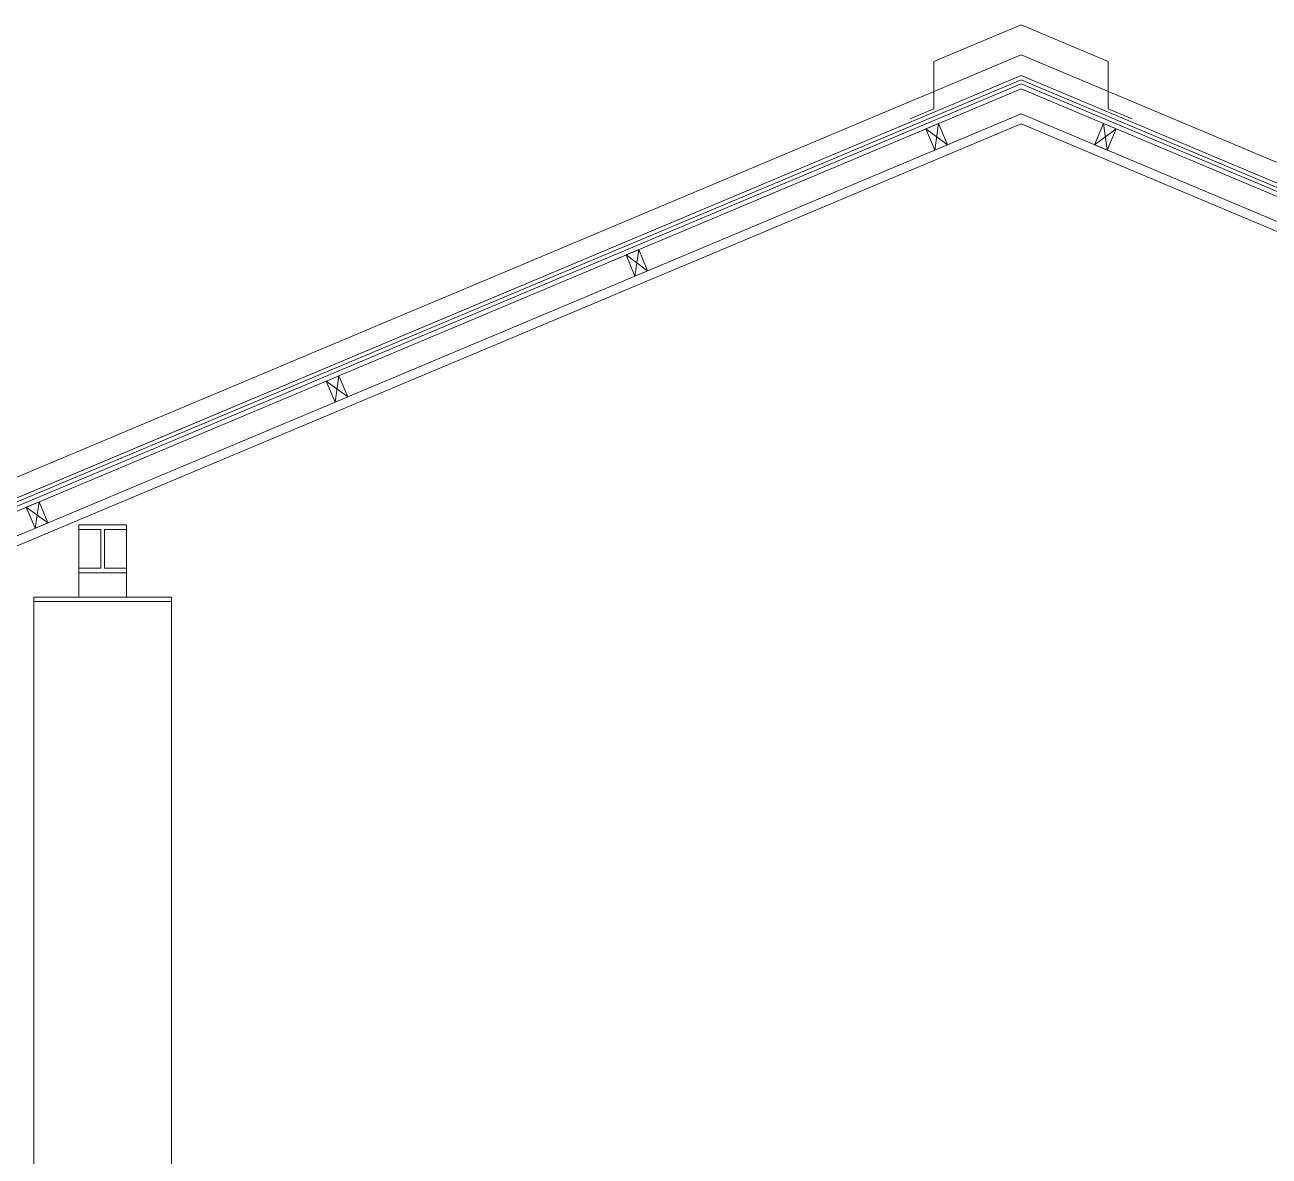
# Model space of a CAD drawing. Header units: millimetres. Extents: x 4664 to 8864, y -38 to 2932.
# Drawn here: x 6691.3 to 7105.9, y 1026 to 1402.8 of the extents above; entities that cross this region are included whole.
import ezdxf

# ---------------------------------------------------------------- set-up
doc = ezdxf.new("R2010")
doc.units = ezdxf.units.MM

msp = doc.modelspace()

# ---------------------------------------------------------------- linework, layer by layer
at = {"lineweight": 5, "ltscale": 150}
for p, q in [((6571.59, 1196.04), (7023.22, 1385.89)), ((7474.86, 1196.04), (7023.22, 1385.89)), ((6572.08, 1194.86), (7023.22, 1384.5)), ((6572.57, 1193.69), (7023.22, 1383.12)), ((6573.17, 1192.28), (7023.22, 1381.46)), ((7474.37, 1194.86), (7023.22, 1384.5)), ((7473.87, 1193.69), (7023.22, 1383.12)), ((7473.28, 1192.28), (7023.22, 1381.46)), ((6576.13, 1185.22), (7023.22, 1373.16)), ((7470.32, 1185.22), (7023.22, 1373.16)), ((6577.32, 1182.4), (7023.22, 1369.84)), ((6998.72, 1362.86), (6991.52, 1368.13)), ((6995.76, 1369.91), (6994.49, 1361.08)), ((7469.13, 1182.4), (7023.22, 1369.84)), ((7047.73, 1362.86), (7054.92, 1368.13)), ((7050.69, 1369.91), (7051.96, 1361.08)), ((6895.85, 1327.92), (6894.58, 1319.09)), ((6898.82, 1320.87), (6891.62, 1326.14)), ((6795.95, 1285.92), (6794.68, 1277.09)), ((6798.91, 1278.87), (6791.71, 1284.14)), ((6696.04, 1243.93), (6694.77, 1235.1)), ((6699.01, 1236.87), (6691.81, 1242.15))]:
    msp.add_line(p, q, dxfattribs=at)
at = {"lineweight": 5}
for p, q in [((6725.2, 1236.23), (6725.2, 1212.2)), ((6709.26, 1234.7), (6709.26, 1212.2)), ((6694.28, 1212.2), (6740.18, 1212.2)), ((6694.28, 1210.67), (6694.28, 1212.2)), ((6694.28, 651.76), (6694.28, 1210.67)), ((6740.18, 1210.67), (6694.28, 1210.67)), ((6740.18, 1212.2), (6740.18, 1210.67)), ((6740.18, 651.76), (6740.18, 1210.67))]:
    msp.add_line(p, q, dxfattribs=at)
at = {"lineweight": 5, "ltscale": 150}
for points in [[(6986.24, 1371.51), (6994.17, 1374.84), (6994.17, 1390.56), (7023.22, 1402.78)], [(7060.21, 1371.51), (7052.28, 1374.84), (7052.28, 1390.56), (7023.22, 1402.78)], [(6991.52, 1368.13), (6995.76, 1369.91), (6998.72, 1362.86), (6994.49, 1361.08), (6991.52, 1368.13)], [(7054.92, 1368.13), (7050.69, 1369.91), (7047.73, 1362.86), (7051.96, 1361.08), (7054.92, 1368.13)], [(6891.62, 1326.14), (6895.85, 1327.92), (6898.82, 1320.87), (6894.58, 1319.09), (6891.62, 1326.14)], [(6791.71, 1284.14), (6795.95, 1285.92), (6798.91, 1278.87), (6794.68, 1277.09), (6791.71, 1284.14)], [(6691.81, 1242.15), (6696.04, 1243.93), (6699.01, 1236.87), (6694.77, 1235.1), (6691.81, 1242.15)]]:
    msp.add_lwpolyline(points, dxfattribs=at)
at = {"lineweight": 5}
for points in [[(7023.22, 1385.89), (6553.95, 1188.63), (6551.48, 1194.5), (7023.22, 1392.8)], [(7023.22, 1385.89), (7492.49, 1188.63), (7494.96, 1194.5), (7023.22, 1392.8)]]:
    msp.add_lwpolyline(points, dxfattribs=at)
msp.add_lwpolyline([(6725.2, 1236.23), (6709.26, 1236.23), (6709.26, 1234.7), (6716.66, 1234.7), (6716.66, 1221.82), (6709.26, 1221.82), (6709.26, 1220.29), (6725.2, 1220.29), (6725.2, 1221.82), (6717.81, 1221.82), (6717.81, 1234.7), (6725.2, 1234.7), (6725.2, 1236.23)], close=True, dxfattribs=at)

doc.saveas('drawing.dxf')
